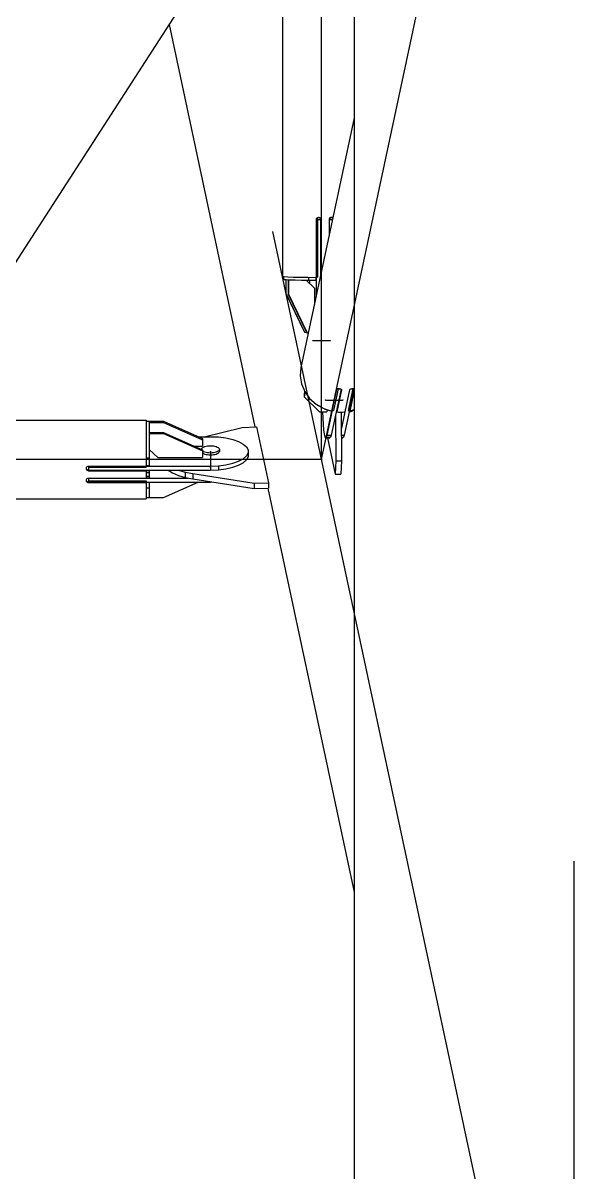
# Model space of a CAD drawing. Header units: millimetres. Extents: x 150209.93 to 150215.05, y 136675.65 to 136679.93.
# Drawn here: x 150213.5763 to 150213.6145, y 136677.4993 to 136677.5791 of the extents above; entities that cross this region are included whole.
import ezdxf

# ---------------------------------------------------------------- set-up
doc = ezdxf.new("R2010")
doc.units = ezdxf.units.MM
doc.header["$LTSCALE"] = 0.25
doc.linetypes.add('CENTER', pattern=[50.8, 31.75, -6.35, 6.35, -6.35])
doc.linetypes.add('XKITLINE00', pattern=[0])

# ---------------------------------------------------------------- blocks, each defined once
blk = doc.blocks.new('çatıı')
at = {"color": 8, "linetype": 'CENTER'}
for p, q in [((23430, 8951.04), (23430, 10620.27)), ((23342.5, 9590.27), (23342.5, 10410.27)), ((22900, 9180.27), (23430, 10000.27)), ((23342.5, 9590.27), (23430, 10000.27)), ((23430, 9180.27), (23256.44, 9993.5)), ((23339.51, 9631.42), (23345.48, 9631.43)), ((23343.89, 9610.81), (23349.87, 9610.83)), ((23303.98, 9593.04), (23303.98, 9587.51)), ((23342.5, 9590.27), (22987.5, 9590.27))]:
    blk.add_line(p, q, dxfattribs=at)
at = {"color": 8, "linetype": 'XKITLINE00'}
for p, q in [((23328.9, 9800.66), (23328.9, 9653.69)), ((23322.38, 9791.69), (23045.99, 9364.07)), ((23353.8, 9794.14), (23353.8, 9217.15)), ((23289.61, 9740.98), (23319.38, 9601.49)), ((23353.8, 9708.62), (23335.32, 9622.06)), ((23340.65, 9673.62), (23340.58, 9673.35)), ((23340.58, 9673.35), (23340.58, 9653.36)), ((23340.59, 9673.38), (23340.64, 9673.37)), ((23340.64, 9673.37), (23340.64, 9653.37)), ((23340.64, 9673.37), (23341.12, 9673.36)), ((23340.75, 9673.85), (23340.65, 9673.62)), ((23340.72, 9673.79), (23342.16, 9673.36)), ((23340.75, 9673.85), (23340.94, 9674.04)), ((23340.94, 9674.04), (23341.18, 9674.16)), ((23341.12, 9673.36), (23341.12, 9653.37)), ((23341.12, 9673.36), (23342.16, 9673.36)), ((23341.18, 9674.16), (23341.44, 9674.2)), ((23341.44, 9674.2), (23341.7, 9674.16)), ((23341.65, 9674.18), (23341.7, 9674.16)), ((23341.67, 9674.17), (23341.89, 9674.06)), ((23341.7, 9674.16), (23341.94, 9674.04)), ((23341.89, 9674.06), (23342.08, 9673.87)), ((23341.94, 9674.04), (23342.13, 9673.85)), ((23342.08, 9673.87), (23342.2, 9673.63)), ((23342.13, 9673.85), (23342.25, 9673.61)), ((23342.16, 9673.36), (23342.16, 9654.11)), ((23342.2, 9673.63), (23342.25, 9673.61)), ((23342.2, 9673.63), (23342.24, 9673.37)), ((23342.24, 9673.37), (23342.29, 9673.35)), ((23342.24, 9673.37), (23342.24, 9654.49)), ((23342.25, 9673.61), (23342.29, 9673.35)), ((23342.29, 9673.35), (23342.29, 9654.73)), ((23345.12, 9673.62), (23345.08, 9673.36)), ((23345.08, 9673.36), (23345.08, 9667.8)), ((23345.09, 9673.39), (23345.15, 9673.37)), ((23345.24, 9673.86), (23345.12, 9673.62)), ((23345.15, 9673.37), (23345.15, 9668.11)), ((23345.15, 9673.37), (23346.19, 9673.37)), ((23345.21, 9673.8), (23346.29, 9673.48)), ((23345.43, 9674.05), (23345.24, 9673.86)), ((23345.43, 9674.05), (23345.66, 9674.17)), ((23345.66, 9674.17), (23345.92, 9674.21)), ((23345.92, 9674.21), (23346.18, 9674.17)), ((23346.13, 9674.19), (23346.18, 9674.17)), ((23346.15, 9674.18), (23346.36, 9674.07)), ((23346.18, 9674.17), (23346.41, 9674.05)), ((23346.19, 9673.37), (23346.27, 9673.37)), ((23346.19, 9673.37), (23346.19, 9673)), ((23346.36, 9674.07), (23346.41, 9674.02)), ((23328.9, 9653.69), (23329.51, 9653.61)), ((23329.25, 9653.64), (23329.25, 9652.72)), ((23329.25, 9652.72), (23329.49, 9652.65)), ((23329.49, 9652.65), (23330.27, 9652.58)), ((23329.51, 9653.61), (23330.77, 9653.53)), ((23330.06, 9652.6), (23330.06, 9647.84)), ((23330.14, 9652.59), (23330.14, 9647.81)), ((23330.27, 9652.58), (23331.02, 9652.55)), ((23330.77, 9653.53), (23332.62, 9653.47)), ((23330.94, 9652.55), (23330.94, 9647.57)), ((23331.02, 9652.55), (23331.03, 9652.55)), ((23331.03, 9652.55), (23331.03, 9647.55)), ((23331.03, 9652.55), (23331.05, 9652.55)), ((23331.05, 9652.55), (23331.57, 9652.52)), ((23331.57, 9652.52), (23333.33, 9652.47)), ((23332.62, 9653.47), (23334.96, 9653.42)), ((23333.33, 9652.47), (23335.48, 9652.42)), ((23334.96, 9653.42), (23337.68, 9653.38)), ((23335.48, 9652.42), (23337.92, 9652.39)), ((23337.17, 9652.4), (23339.99, 9649.57)), ((23337.68, 9653.38), (23340.58, 9653.36)), ((23337.92, 9653.38), (23337.92, 9652.39)), ((23337.92, 9652.39), (23340.55, 9652.37)), ((23338.35, 9652.39), (23338.35, 9651.22)), ((23340.55, 9653.37), (23340.58, 9653.36)), ((23340.55, 9653.37), (23340.55, 9652.37)), ((23340.64, 9653.37), (23340.67, 9653.37)), ((23340.67, 9653.37), (23341.12, 9653.37)), ((23340.67, 9653.37), (23340.67, 9647.1)), ((23330.06, 9647.84), (23330.14, 9647.81)), ((23330.06, 9647.84), (23336.53, 9634.36)), ((23330.14, 9647.81), (23336.62, 9634.33)), ((23330.94, 9647.57), (23331.03, 9647.55)), ((23330.94, 9647.57), (23337.42, 9634.09)), ((23331.03, 9647.55), (23337.5, 9634.07)), ((23339.99, 9649.57), (23339.99, 9643.95)), ((23336.53, 9634.36), (23336.62, 9634.33)), ((23336.62, 9634.33), (23337.3, 9634.33)), ((23337.42, 9634.09), (23337.5, 9634.07)), ((23337.5, 9634.07), (23337.88, 9634.07)), ((23335.32, 9622.06), (23335.09, 9619.25)), ((23335.09, 9619.25), (23335.54, 9616.44)), ((23335.54, 9616.44), (23336.65, 9613.77)), ((23336.62, 9613.83), (23336.41, 9612.81)), ((23336.41, 9612.81), (23336.44, 9611.89)), ((23336.8, 9613.56), (23336.44, 9611.89)), ((23336.44, 9611.89), (23341.82, 9606.78)), ((23336.65, 9613.77), (23338.36, 9611.38)), ((23338.36, 9611.38), (23340.59, 9609.39)), ((23349.25, 9614.6), (23345.85, 9598.7)), ((23347.69, 9614.57), (23346.07, 9606.98)), ((23348.23, 9614.74), (23346.62, 9607.15)), ((23347.69, 9614.57), (23347.78, 9614.65)), ((23349.29, 9614.57), (23347.75, 9607.35)), ((23349.39, 9614.38), (23347.77, 9606.79)), ((23347.78, 9614.65), (23347.89, 9614.73)), ((23347.89, 9614.73), (23348.1, 9614.78)), ((23348.1, 9614.78), (23348.34, 9614.8)), ((23348.15, 9614.78), (23348.23, 9614.74)), ((23348.23, 9614.74), (23348.89, 9614.74)), ((23348.34, 9614.8), (23348.61, 9614.79)), ((23348.61, 9614.79), (23348.87, 9614.75)), ((23348.87, 9614.75), (23349.1, 9614.68)), ((23349.1, 9614.68), (23349.27, 9614.59)), ((23349.27, 9614.59), (23349.37, 9614.48)), ((23349.37, 9614.48), (23349.39, 9614.38)), ((23352.18, 9614.39), (23350.56, 9606.8)), ((23353.31, 9614.75), (23351.69, 9607.17)), ((23353.7, 9614.75), (23352.13, 9607.41)), ((23352.24, 9614.49), (23352.18, 9614.39)), ((23353.75, 9614.74), (23352.23, 9607.58)), ((23352.24, 9614.49), (23352.38, 9614.59)), ((23353.8, 9614.25), (23352.25, 9606.99)), ((23352.38, 9614.59), (23352.58, 9614.69)), ((23352.58, 9614.69), (23352.83, 9614.76)), ((23352.81, 9614.75), (23353.31, 9614.75)), ((23352.83, 9614.76), (23353.09, 9614.8)), ((23353.09, 9614.8), (23353.35, 9614.81)), ((23353.31, 9614.75), (23353.41, 9614.81)), ((23353.35, 9614.81), (23353.58, 9614.79)), ((23353.58, 9614.79), (23353.75, 9614.74)), ((23353.75, 9614.74), (23353.8, 9614.69)), ((23340.59, 9609.39), (23343.23, 9607.89)), ((23340.89, 9609.21), (23341.03, 9609.1)), ((23341.03, 9609.1), (23342.8, 9608.13)), ((23343.23, 9607.89), (23346.07, 9606.98)), ((23343.26, 9607.87), (23343.39, 9607.8)), ((23343.4, 9607.83), (23343.39, 9607.8)), ((23343.39, 9607.8), (23345.98, 9606.98)), ((23344.46, 9607.46), (23344.31, 9606.79)), ((23346.17, 9607.15), (23344.36, 9598.69)), ((23346.16, 9607.39), (23346.62, 9607.15)), ((23346.16, 9607.38), (23346.17, 9607.15)), ((23346.17, 9607.15), (23346.62, 9607.15)), ((23347.66, 9607.17), (23347.68, 9606.71)), ((23347.74, 9607.55), (23347.76, 9607.09)), ((23347.75, 9607.35), (23347.77, 9606.79)), ((23352.14, 9607.17), (23350.34, 9598.71)), ((23351.69, 9607.17), (23352.13, 9607.41)), ((23351.69, 9607.17), (23352.14, 9607.17)), ((23352.13, 9607.41), (23352.14, 9607.17)), ((23352.23, 9607.37), (23352.15, 9606.99)), ((23352.15, 9607.17), (23352.15, 9606.99)), ((23352.22, 9607.8), (23352.23, 9607.37)), ((23352.23, 9607.58), (23352.25, 9606.99)), ((23352.25, 9606.99), (23353.8, 9607.51)), ((23352.78, 9606.81), (23353.8, 9607.49)), ((23228.99, 9603.91), (23281.68, 9603.91)), ((23281.68, 9603.91), (23281.68, 9587.96)), ((23281.68, 9603.47), (23282.68, 9603.47)), ((23282.68, 9603.47), (23282.68, 9599.21)), ((23282.68, 9603.47), (23287.68, 9603.47)), ((23287.68, 9603.47), (23301.18, 9597.48)), ((23287.68, 9603.47), (23287.68, 9603.08)), ((23341.82, 9606.78), (23344.31, 9606.79)), ((23342.62, 9606.78), (23342.84, 9605.74)), ((23342.8, 9606.78), (23342.89, 9604.6)), ((23342.89, 9604.6), (23343.03, 9602.34)), ((23345.98, 9607.01), (23345.98, 9606.98)), ((23347.34, 9605.66), (23347.39, 9589.7)), ((23347.76, 9607.09), (23347.68, 9606.71)), ((23347.68, 9606.71), (23348.38, 9606.66)), ((23347.77, 9606.79), (23349.17, 9606.65)), ((23348.39, 9606.73), (23348.38, 9606.66)), ((23348.38, 9606.66), (23349.08, 9606.64)), ((23349.08, 9606.64), (23349.78, 9606.66)), ((23349.17, 9606.65), (23350.56, 9606.8)), ((23349.33, 9606.65), (23349.38, 9589.7)), ((23350.57, 9606.8), (23349.35, 9601.06)), ((23349.79, 9606.72), (23349.78, 9606.66)), ((23349.78, 9606.66), (23350.47, 9606.71)), ((23350.49, 9606.79), (23350.47, 9606.71)), ((23352.06, 9606.8), (23352.78, 9606.81)), ((23352.15, 9606.99), (23352.25, 9607.02)), ((23282.68, 9603.08), (23287.68, 9603.08)), ((23282.68, 9599.58), (23287.68, 9599.58)), ((23282.68, 9599.21), (23282.68, 9599.19)), ((23282.68, 9599.19), (23287.68, 9599.19)), ((23282.68, 9599.19), (23282.68, 9599.17)), ((23282.68, 9599.17), (23282.68, 9593.52)), ((23287.68, 9603.08), (23301.18, 9597.09)), ((23287.68, 9599.58), (23301.18, 9593.59)), ((23287.68, 9599.58), (23287.68, 9599.19)), ((23287.68, 9599.19), (23301.18, 9593.2)), ((23301.76, 9598.13), (23314.96, 9601.34)), ((23314.96, 9601.34), (23319.94, 9601.51)), ((23319.94, 9601.51), (23324.08, 9582.13)), ((23343.03, 9602.34), (23343.21, 9600.45)), ((23343.21, 9600.45), (23343.42, 9599.01)), ((23299.71, 9598.13), (23303.98, 9598.13)), ((23301.18, 9597.48), (23301.18, 9594.79)), ((23303.98, 9598.13), (23306.7, 9598.02)), ((23306.7, 9598.02), (23309.31, 9597.69)), ((23309.31, 9597.69), (23311.68, 9597.16)), ((23311.68, 9597.16), (23313.71, 9596.45)), ((23313.71, 9596.45), (23315.32, 9595.59)), ((23315.32, 9595.59), (23316.44, 9594.61)), ((23343.42, 9599.01), (23343.65, 9598.09)), ((23343.65, 9598.09), (23343.89, 9597.72)), ((23343.89, 9597.72), (23344.13, 9597.92)), ((23343.89, 9597.72), (23345.38, 9597.72)), ((23344.36, 9598.69), (23344.13, 9597.92)), ((23344.13, 9597.92), (23345.62, 9597.93)), ((23344.36, 9598.69), (23345.85, 9598.7)), ((23344.55, 9597.72), (23347.23, 9585.13)), ((23345.38, 9597.72), (23345.62, 9597.93)), ((23345.85, 9598.7), (23345.62, 9597.93)), ((23349.35, 9598.7), (23350.34, 9598.71)), ((23349.35, 9597.94), (23350.11, 9597.94)), ((23349.35, 9597.73), (23349.86, 9597.73)), ((23349.86, 9597.73), (23350.11, 9597.94)), ((23350.34, 9598.71), (23350.11, 9597.94)), ((23282.68, 9593.66), (23285.68, 9590.9)), ((23282.68, 9593.52), (23282.68, 9588.12)), ((23298.48, 9594.79), (23301.18, 9594.79)), ((23300.92, 9593.98), (23300.88, 9593.78)), ((23300.88, 9593.78), (23300.88, 9593.72)), ((23300.88, 9593.78), (23300.89, 9593.72)), ((23301.06, 9594.19), (23300.92, 9593.98)), ((23301.06, 9594.19), (23301.29, 9594.38)), ((23301.18, 9593.59), (23301.18, 9590.9)), ((23301.18, 9593.27), (23301.29, 9593.17)), ((23301.18, 9592.53), (23301.29, 9592.44)), ((23301.29, 9594.38), (23301.6, 9594.55)), ((23301.29, 9593.17), (23301.6, 9593)), ((23301.29, 9592.44), (23301.6, 9592.26)), ((23301.6, 9594.55), (23301.99, 9594.7)), ((23301.6, 9593), (23301.99, 9592.85)), ((23301.6, 9592.26), (23301.99, 9592.12)), ((23301.99, 9594.7), (23302.43, 9594.82)), ((23301.99, 9592.85), (23302.43, 9592.73)), ((23301.99, 9592.12), (23302.43, 9591.99)), ((23302.43, 9594.82), (23302.92, 9594.91)), ((23302.43, 9592.73), (23302.92, 9592.64)), ((23302.43, 9591.99), (23302.92, 9591.91)), ((23302.92, 9594.91), (23303.44, 9594.96)), ((23302.92, 9592.64), (23303.44, 9592.59)), ((23302.92, 9591.91), (23303.44, 9591.85)), ((23303.44, 9594.96), (23303.98, 9594.98)), ((23303.44, 9592.59), (23303.98, 9592.57)), ((23303.44, 9591.85), (23303.98, 9591.83)), ((23303.98, 9594.98), (23304.52, 9594.96)), ((23303.98, 9592.57), (23304.52, 9592.59)), ((23303.98, 9592.57), (23303.98, 9591.83)), ((23303.98, 9591.83), (23304.52, 9591.85)), ((23304.52, 9594.96), (23305.04, 9594.91)), ((23304.52, 9592.59), (23305.04, 9592.64)), ((23304.52, 9591.85), (23305.04, 9591.91)), ((23305.04, 9594.91), (23305.53, 9594.82)), ((23305.04, 9592.64), (23305.53, 9592.73)), ((23305.04, 9591.91), (23305.53, 9591.99)), ((23305.53, 9594.82), (23305.97, 9594.7)), ((23305.53, 9592.73), (23305.97, 9592.85)), ((23305.53, 9591.99), (23305.97, 9592.12)), ((23305.97, 9594.7), (23306.35, 9594.55)), ((23305.97, 9592.85), (23306.35, 9593)), ((23305.97, 9592.12), (23306.35, 9592.26)), ((23306.35, 9594.55), (23306.66, 9594.38)), ((23306.35, 9593), (23306.66, 9593.17)), ((23306.35, 9592.26), (23306.66, 9592.44)), ((23306.66, 9594.38), (23306.89, 9594.19)), ((23306.66, 9593.17), (23306.89, 9593.36)), ((23306.66, 9592.44), (23306.89, 9592.63)), ((23306.89, 9594.19), (23307.03, 9593.98)), ((23307.03, 9593.57), (23306.89, 9593.36)), ((23307.03, 9592.83), (23306.89, 9592.63)), ((23307.03, 9593.98), (23307.08, 9593.78)), ((23307.08, 9593.78), (23307.03, 9593.57)), ((23307.08, 9593.04), (23307.03, 9592.83)), ((23307.08, 9593.78), (23307.08, 9593.04)), ((23315.32, 9590.49), (23316.44, 9591.46)), ((23316.44, 9594.61), (23317.01, 9593.57)), ((23317.01, 9592.51), (23316.44, 9591.46)), ((23317.01, 9593.57), (23317.01, 9591.12)), ((23260.87, 9587.39), (23260.83, 9587.14)), ((23260.85, 9587.25), (23260.87, 9587.12)), ((23260.99, 9587.62), (23260.87, 9587.39)), ((23260.99, 9587.62), (23261.18, 9587.8)), ((23261.18, 9587.8), (23261.42, 9587.9)), ((23261.42, 9587.9), (23261.68, 9587.96)), ((23261.68, 9587.96), (23281.68, 9587.96)), ((23261.68, 9587.96), (23261.68, 9586.56)), ((23261.68, 9587.53), (23281.68, 9587.53)), ((23281.68, 9590.83), (23282.68, 9590.83)), ((23281.68, 9588.12), (23282.68, 9588.12)), ((23281.68, 9587.94), (23303.98, 9587.94)), ((23281.68, 9587.94), (23281.68, 9587.53)), ((23285.68, 9590.9), (23301.18, 9590.9)), ((23303.98, 9587.94), (23306.7, 9588.06)), ((23303.98, 9587.94), (23303.98, 9586.56)), ((23306.7, 9588.06), (23309.31, 9588.38)), ((23306.7, 9588.06), (23306.7, 9586.67)), ((23309.31, 9588.38), (23311.68, 9588.92)), ((23309.31, 9587), (23311.68, 9587.54)), ((23311.68, 9588.92), (23313.71, 9589.63)), ((23311.68, 9587.54), (23313.71, 9588.25)), ((23313.71, 9589.63), (23315.32, 9590.49)), ((23313.71, 9588.25), (23315.32, 9589.11)), ((23315.32, 9589.11), (23316.44, 9590.08)), ((23317.01, 9591.12), (23316.44, 9590.08)), ((23347.39, 9589.7), (23347.23, 9585.13)), ((23347.39, 9589.7), (23349.38, 9589.7)), ((23349.38, 9589.7), (23349.22, 9585.14)), ((23260.83, 9587.14), (23260.87, 9586.88)), ((23260.87, 9583.22), (23260.83, 9582.99)), ((23260.87, 9587.12), (23260.99, 9586.89)), ((23260.87, 9586.88), (23260.99, 9586.66)), ((23260.99, 9583.43), (23260.87, 9583.22)), ((23260.99, 9586.89), (23261.18, 9586.71)), ((23260.99, 9586.66), (23261.18, 9586.47)), ((23260.99, 9583.43), (23261.18, 9583.6)), ((23261.18, 9586.71), (23261.42, 9586.59)), ((23261.18, 9586.47), (23261.42, 9586.36)), ((23261.18, 9583.6), (23261.42, 9583.7)), ((23261.42, 9586.59), (23261.42, 9586.36)), ((23261.42, 9586.59), (23261.68, 9586.55)), ((23261.42, 9586.36), (23261.68, 9586.32)), ((23261.42, 9583.7), (23261.68, 9583.74)), ((23261.68, 9586.56), (23303.98, 9586.56)), ((23261.68, 9586.56), (23261.68, 9586.55)), ((23261.68, 9586.55), (23261.68, 9586.32)), ((23261.68, 9586.55), (23281.68, 9586.55)), ((23261.68, 9586.32), (23281.68, 9586.32)), ((23261.68, 9583.74), (23281.68, 9583.74)), ((23261.68, 9583.74), (23261.68, 9582.52)), ((23281.68, 9586.56), (23281.68, 9586.44)), ((23281.68, 9586.55), (23281.68, 9583.74)), ((23281.68, 9586.44), (23282.68, 9586.44)), ((23281.68, 9585.77), (23282.68, 9585.77)), ((23281.68, 9584.48), (23282.68, 9584.48)), ((23281.68, 9583.86), (23282.68, 9583.86)), ((23281.68, 9583.8), (23296.26, 9583.8)), ((23282.68, 9586.56), (23282.68, 9585.12)), ((23282.68, 9585.12), (23282.68, 9583.86)), ((23289.35, 9586.56), (23290.86, 9585.59)), ((23290.86, 9585.59), (23292.84, 9584.72)), ((23292.84, 9584.72), (23295.2, 9584.01)), ((23292.86, 9586.56), (23295.2, 9585.86)), ((23295.2, 9585.86), (23297.84, 9585.32)), ((23295.2, 9585.86), (23295.2, 9584.01)), ((23295.2, 9584.01), (23297.84, 9583.48)), ((23297.84, 9585.32), (23319.09, 9581.97)), ((23297.84, 9585.32), (23297.84, 9583.48)), ((23297.84, 9583.48), (23319.09, 9580.12)), ((23303.98, 9586.56), (23306.7, 9586.67)), ((23306.7, 9586.67), (23309.31, 9587)), ((23347.23, 9585.13), (23349.22, 9585.14)), ((23260.83, 9582.99), (23260.87, 9582.76)), ((23260.85, 9583.11), (23260.87, 9582.99)), ((23260.87, 9582.99), (23260.99, 9582.79)), ((23260.87, 9582.76), (23260.99, 9582.55)), ((23260.99, 9582.79), (23261.14, 9582.65)), ((23260.99, 9582.55), (23261.16, 9582.41)), ((23261.14, 9582.65), (23261.18, 9582.63)), ((23261.18, 9582.63), (23261.42, 9582.53)), ((23261.18, 9582.39), (23261.42, 9582.3)), ((23261.42, 9582.53), (23261.68, 9582.5)), ((23261.42, 9582.3), (23261.68, 9582.25)), ((23261.68, 9582.83), (23281.68, 9582.83)), ((23261.68, 9582.52), (23281.68, 9582.52)), ((23261.68, 9582.5), (23261.68, 9582.25)), ((23261.68, 9582.5), (23281.68, 9582.5)), ((23261.68, 9582.25), (23281.68, 9582.25)), ((23281.68, 9582.83), (23281.68, 9582.42)), ((23281.68, 9582.42), (23281.68, 9582.25)), ((23281.68, 9582.42), (23303.98, 9582.42)), ((23281.68, 9582.25), (23281.68, 9576.64)), ((23281.68, 9580.4), (23282.68, 9580.4)), ((23282.68, 9582.41), (23282.68, 9578.81)), ((23287.68, 9577.08), (23299.71, 9582.42)), ((23303.98, 9582.51), (23303.98, 9582.42)), ((23303.98, 9582.42), (23304.46, 9582.44)), ((23319.09, 9581.97), (23324.08, 9582.13)), ((23319.09, 9581.97), (23319.09, 9580.12)), ((23319.09, 9580.12), (23324.08, 9580.28)), ((23323.9, 9580.28), (23353.8, 9440.21)), ((23324.08, 9582.13), (23324.08, 9581.89)), ((23324.08, 9581.88), (23324.08, 9580.28)), ((23228.99, 9576.64), (23281.68, 9576.64)), ((23281.68, 9577.08), (23282.68, 9577.08)), ((23282.68, 9578.81), (23282.68, 9577.11)), ((23282.68, 9577.11), (23282.68, 9577.1)), ((23282.68, 9577.1), (23282.68, 9577.08)), ((23282.68, 9577.08), (23287.68, 9577.08))]:
    blk.add_line(p, q, dxfattribs=at)
for centre in [(23339.51, 9631.42), (23345.48, 9631.43), (23343.89, 9610.81), (23349.87, 9610.83), (23303.98, 9593.04), (23303.98, 9587.51), (23342.5, 9590.27), (23342.5, 9590.27), (23342.5, 9590.27)]:
    blk.add_circle(centre, 0.05, dxfattribs=at)

msp = doc.modelspace()

# ---------------------------------------------------------------- block references
at = {"xscale": 0.0002000170049888334, "yscale": 0.0002000170049888334, "zscale": 0.0002000170049888334}
msp.add_blockref('çatıı', (150208.928067, 136675.630592), dxfattribs=at)

doc.saveas('drawing.dxf')
